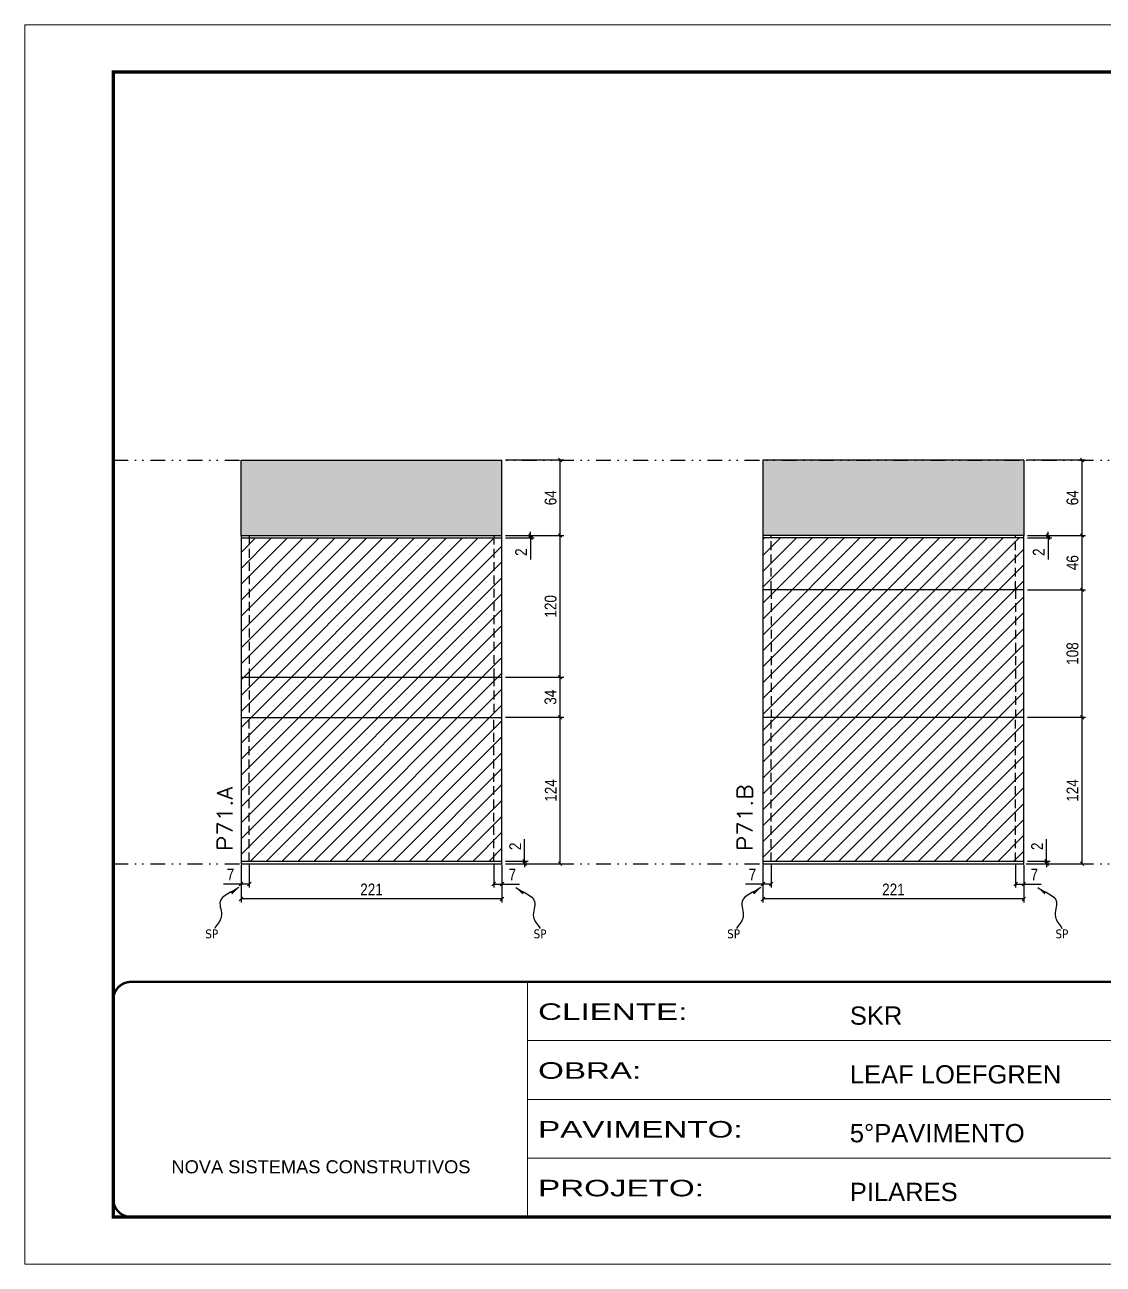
# Model space of a CAD drawing. Extents: x 14400 to 27878, y -21631 to 6985.
# Drawn here: x 14400 to 15313, y -10145 to -9095 of the extents above; entities that cross this region are included whole.
import ezdxf

# ---------------------------------------------------------------- set-up
doc = ezdxf.new("R2010")
doc.units = 0
for name, pattern in [('CONTINUO', [0]), ('DASHED', [0.75, 0.5, -0.25]), ('DIVIDE2', [0.625, 0.25, -0.125, 0, -0.125, 0, -0.125]), ('HIDDEN', [0.375, 0.25, -0.125])]:
    doc.linetypes.add(name, pattern=pattern)
for name, color, linetype in [('COTA', 241, 'Continuous'), ('Nível', 160, 'Continuous'), ('Painéis', 200, 'Continuous'), ('Sarrafo de Pressão', 42, 'HIDDEN'), ('texto', 7, 'Continuous')]:
    doc.layers.add(name, color=color, linetype=linetype)
for name, color, linetype, lineweight in [('Folhas', 255, 'Continuous', 9), ('Hachura', 251, 'Continuous', 9), ('SARRAFO DE PRESSAO', 251, 'DASHED', 9), ('Texto Seção', 7, 'Continuous', 15)]:
    doc.layers.add(name, color=color, linetype=linetype, lineweight=lineweight)
doc.styles.add('ARIAL', font='arial.ttf')
doc.styles.add('COTA TECNICA', font='techl___.ttf', dxfattribs={"height": 10})
doc.styles.add('COTA TECNICA-50', font='techl___.ttf', dxfattribs={"height": 10})
doc.styles.add('REGUA-120', font='ROMANS.shx', dxfattribs={"height": 15})
doc.styles.get("Standard").update_dxf_attribs({"font": 'arial.ttf'})
doc.styles.add('Tecnologia', font='')
doc.styles.get('Tecnologia').set_extended_font_data('Forgotten Futurist')
doc.dimstyles.new('COTA PAINEL-50', dxfattribs={"dimtxt": 10, "dimasz": 3, "dimexe": 3, "dimexo": 3, "dimgap": 3, "dimtad": 1, "dimdec": 1, "dimzin": 12, "dimdsep": 46, "dimtxsty": 'COTA TECNICA-50', "dimblk1": 'OBLIQUE', "dimblk2": 'OBLIQUE', "dimsah": 1, "dimcen": 0.9, "dimclrd": 4, "dimclre": 4, "dimclrt": 240, "dimadec": 1, "dimazin": 3, "dimtfac": 1, "dimtdec": 1, "dimtmove": 0, "dimatfit": 3, "dimfxl": 1, "dimtolj": 1, "dimtzin": 12, "dimarcsym": 0})
doc.dimstyles.new('PAINEL', dxfattribs={"dimtxt": 10, "dimasz": 3, "dimexe": 3, "dimexo": 3, "dimgap": 3, "dimtad": 1, "dimdec": 1, "dimzin": 12, "dimdsep": 46, "dimtxsty": 'COTA TECNICA', "dimblk1": 'OBLIQUE', "dimblk2": 'OBLIQUE', "dimsah": 1, "dimcen": 0.9, "dimclrd": 4, "dimclre": 4, "dimclrt": 240, "dimadec": 1, "dimazin": 3, "dimtfac": 1, "dimtdec": 1, "dimtmove": 0, "dimatfit": 3, "dimfxl": 1, "dimtolj": 1, "dimtzin": 12, "dimarcsym": 0})
doc.dimstyles.get("Standard").update_dxf_attribs({"dimtxt": 0.18, "dimasz": 0.18, "dimexe": 0.18, "dimexo": 0.0625, "dimgap": 0.09, "dimtad": 0, "dimtih": 1, "dimtoh": 1, "dimdec": 4, "dimzin": 0, "dimdsep": 46, "dimtxsty": 'Standard', "dimcen": 0.09, "dimadec": 0, "dimazin": 0, "dimtfac": 1, "dimtdec": 4, "dimtofl": 0, "dimtmove": 0, "dimatfit": 3, "dimfxl": 1, "dimtolj": 1, "dimtzin": 0, "dimarcsym": 0})

# ---------------------------------------------------------------- blocks, each defined once
blk = doc.blocks.new('9999999999')
at = {"color": 30, "linetype": 'CONTINUO'}
for p, q in [((98564.6, 34230.2), (98564.6, 34429.4)), ((98564.6, 34379.6), (99584, 34379.6)), ((98564.6, 34329.8), (99488, 34329.8)), ((98564.6, 34280), (99488, 34280))]:
    blk.add_line(p, q, dxfattribs=at)
at = {"color": 30, "linetype": 'CONTINUO', "const_width": 2}
blk.add_lwpolyline([(99584, 34230.2), (99584, 34414.4, 0.414214), (99569, 34429.4), (98229, 34429.4, 0.414214), (98214, 34414.4), (98214, 34245.2, 0.414214), (98229, 34230.2), (99584, 34230.2)], format="xyb", dxfattribs=at)
at = {"layer": 'Folhas'}
blk.add_lwpolyline([(98139, 34190.2), (99624, 34190.2), (99624, 35240.2), (98139, 35240.2)], close=True, dxfattribs=at)
at = {"layer": 'Folhas', "color": 30, "const_width": 3}
blk.add_lwpolyline([(98214, 34230.2), (99584, 34230.2), (99584, 35200.2), (98214, 35200.2)], close=True, dxfattribs=at)
at = {"color": 7, "linetype": 'Continuous', "ltscale": 5, "style": 'ARIAL'}
for s, height, p in [('SKR', 15.48, (98837.7, 34393.1)), ('LEAF LOEFGREN', 15.483, (98837.7, 34343.3)), ('5°PAVIMENTO', 15.483, (98837.7, 34293.5)), ('NOVA SISTEMAS CONSTRUTIVOS', 11.059, (98263.2, 34267.2)), ('PILARES', 15.48, (98837.7, 34243.7))]:
    blk.add_text(s, height=height, dxfattribs=at).set_placement(p)
at = {"layer": 'Folhas', "color": 7, "style": 'Tecnologia', "width": 1.5}
for s, p in [('CLIENTE:', (98573.7, 34397.2)), ('OBRA:', (98573.7, 34347.3)), ('PAVIMENTO:', (98573.7, 34297.5)), ('PROJETO:', (98573.7, 34247.7))]:
    blk.add_text(s, height=14, dxfattribs=at).set_placement(p)
blk = doc.blocks.new('_Oblique')
at = {"color": 0, "linetype": 'ByBlock', "lineweight": -2}
blk.add_line((-0.5, -0.5), (0.5, 0.5), dxfattribs=at)
blk = doc.blocks.new('*D1379')
at = {"layer": 'COTA', "color": 4, "lineweight": -2, "transparency": 16777216}
for p, q in [((14583.1, -9807), (14583.1, -9838.9)), ((14804.1, -9807), (14804.1, -9838.9)), ((14804.1, -9835.9), (14583.1, -9835.9))]:
    blk.add_line(p, q, dxfattribs=at)
at = {"layer": 'Defpoints', "color": 0, "transparency": 16777216}
for p in [(14583.1, -9804), (14804.1, -9804), (14583.1, -9835.9)]:
    blk.add_point(p, dxfattribs=at)
at = {"layer": 'COTA', "color": 4, "lineweight": -2, "transparency": 16777216, "xscale": 3, "yscale": 3, "zscale": 3, "rotation": 180}
blk.add_blockref('_Oblique', (14583.1, -9835.9), dxfattribs=at)
at = {"layer": 'COTA', "color": 4, "lineweight": -2, "transparency": 16777216, "xscale": 3, "yscale": 3, "zscale": 3}
blk.add_blockref('_Oblique', (14804.1, -9835.9), dxfattribs=at)
at = {"layer": 'COTA', "color": 240, "transparency": 16777216, "insert": (14693.6, -9827.9), "char_height": 10, "attachment_point": 5, "style": 'COTA TECNICA'}
blk.add_mtext('\\A1;221', dxfattribs=at)
blk = doc.blocks.new('*D1380')
at = {"layer": 'COTA', "color": 4, "lineweight": -2, "transparency": 16777216}
for p, q in [((14797.1, -9807), (14797.1, -9826.3)), ((14804.1, -9809), (14804.1, -9826.3)), ((14797.1, -9823.3), (14804.1, -9823.3)), ((14804.1, -9823.3), (14818.8, -9823.3))]:
    blk.add_line(p, q, dxfattribs=at)
at = {"layer": 'Defpoints', "color": 0, "transparency": 16777216}
for p in [(14797.1, -9804), (14804.1, -9806), (14804.1, -9823.3)]:
    blk.add_point(p, dxfattribs=at)
at = {"layer": 'COTA', "color": 4, "lineweight": -2, "transparency": 16777216, "xscale": 3, "yscale": 3, "zscale": 3, "rotation": 180}
blk.add_blockref('_Oblique', (14797.1, -9823.3), dxfattribs=at)
at = {"layer": 'COTA', "color": 4, "lineweight": -2, "transparency": 16777216, "xscale": 3, "yscale": 3, "zscale": 3}
blk.add_blockref('_Oblique', (14804.1, -9823.3), dxfattribs=at)
at = {"layer": 'COTA', "color": 240, "transparency": 16777216, "insert": (14812.9, -9815.2), "char_height": 10, "attachment_point": 5, "style": 'COTA TECNICA-50'}
blk.add_mtext('\\A1;7', dxfattribs=at)
blk = doc.blocks.new('*D1381')
at = {"layer": 'COTA', "color": 4, "lineweight": -2, "transparency": 16777216}
for p, q in [((14583.1, -9809), (14583.1, -9826.3)), ((14590.1, -9807), (14590.1, -9826.3)), ((14583.1, -9823.3), (14568.3, -9823.3)), ((14590.1, -9823.3), (14583.1, -9823.3))]:
    blk.add_line(p, q, dxfattribs=at)
at = {"layer": 'Defpoints', "color": 0, "transparency": 16777216}
for p in [(14583.1, -9806), (14590.1, -9804), (14583.1, -9823.3)]:
    blk.add_point(p, dxfattribs=at)
at = {"layer": 'COTA', "color": 4, "lineweight": -2, "transparency": 16777216, "xscale": 3, "yscale": 3, "zscale": 3, "rotation": 180}
blk.add_blockref('_Oblique', (14583.1, -9823.3), dxfattribs=at)
at = {"layer": 'COTA', "color": 4, "lineweight": -2, "transparency": 16777216, "xscale": 3, "yscale": 3, "zscale": 3}
blk.add_blockref('_Oblique', (14590.1, -9823.3), dxfattribs=at)
at = {"layer": 'COTA', "color": 240, "transparency": 16777216, "insert": (14574.2, -9815.2), "char_height": 10, "attachment_point": 5, "style": 'COTA TECNICA-50'}
blk.add_mtext('\\A1;7', dxfattribs=at)
blk = doc.blocks.new('*D1382')
at = {"layer": 'COTA', "color": 4, "lineweight": -2, "transparency": 16777216}
for p, q in [((14823.3, -9804), (14823.3, -9785.2)), ((14807.1, -9804), (14826.3, -9804)), ((14807.1, -9806), (14826.3, -9806)), ((14823.3, -9806), (14823.3, -9804)), ((14823.3, -9806), (14823.3, -9809))]:
    blk.add_line(p, q, dxfattribs=at)
at = {"layer": 'Defpoints', "color": 0, "transparency": 16777216}
for p in [(14804.1, -9804), (14804.1, -9806), (14823.3, -9806)]:
    blk.add_point(p, dxfattribs=at)
at = {"layer": 'COTA', "color": 4, "lineweight": -2, "transparency": 16777216, "xscale": 3, "yscale": 3, "zscale": 3}
for p, rotation in [((14823.3, -9804), 270), ((14823.3, -9806), 90)]:
    blk.add_blockref('_Oblique', p, dxfattribs=dict(at, rotation=rotation))
at = {"layer": 'COTA', "color": 240, "transparency": 16777216, "insert": (14815.3, -9791.3), "char_height": 10, "attachment_point": 5, "rotation": 90, "style": 'COTA TECNICA-50'}
blk.add_mtext('\\A1;2', dxfattribs=at)
blk = doc.blocks.new('*D1383')
at = {"layer": 'COTA', "color": 4, "linetype": 'ByBlock', "lineweight": -2, "transparency": 16777216}
for p, q in [((14807.1, -9682), (14856.4, -9682)), ((14853.4, -9806), (14853.4, -9682)), ((14807.1, -9806), (14856.4, -9806))]:
    blk.add_line(p, q, dxfattribs=at)
at = {"layer": 'Defpoints', "color": 0, "linetype": 'ByBlock', "transparency": 16777216}
for p in [(14804.1, -9682), (14853.4, -9682), (14804.1, -9806)]:
    blk.add_point(p, dxfattribs=at)
at = {"layer": 'COTA', "color": 4, "linetype": 'ByBlock', "lineweight": -2, "transparency": 16777216, "xscale": 3, "yscale": 3, "zscale": 3}
for p, rotation in [((14853.4, -9682), 90), ((14853.4, -9806), 270)]:
    blk.add_blockref('_Oblique', p, dxfattribs=dict(at, rotation=rotation))
at = {"layer": 'COTA', "color": 240, "linetype": 'ByBlock', "transparency": 16777216, "insert": (14845.4, -9744), "char_height": 10, "attachment_point": 5, "rotation": 90, "style": 'COTA TECNICA'}
blk.add_mtext('\\A1;124', dxfattribs=at)
blk = doc.blocks.new('*D1373')
at = {"layer": 'COTA', "color": 4, "lineweight": -2, "transparency": 16777216}
for p, q in [((15025.1, -9807), (15025.1, -9838.9)), ((15246.1, -9807), (15246.1, -9838.9)), ((15246.1, -9835.9), (15025.1, -9835.9))]:
    blk.add_line(p, q, dxfattribs=at)
at = {"layer": 'Defpoints', "color": 0, "transparency": 16777216}
for p in [(15025.1, -9804), (15246.1, -9804), (15025.1, -9835.9)]:
    blk.add_point(p, dxfattribs=at)
at = {"layer": 'COTA', "color": 4, "lineweight": -2, "transparency": 16777216, "xscale": 3, "yscale": 3, "zscale": 3, "rotation": 180}
blk.add_blockref('_Oblique', (15025.1, -9835.9), dxfattribs=at)
at = {"layer": 'COTA', "color": 4, "lineweight": -2, "transparency": 16777216, "xscale": 3, "yscale": 3, "zscale": 3}
blk.add_blockref('_Oblique', (15246.1, -9835.9), dxfattribs=at)
at = {"layer": 'COTA', "color": 240, "transparency": 16777216, "insert": (15135.6, -9827.9), "char_height": 10, "attachment_point": 5, "style": 'COTA TECNICA'}
blk.add_mtext('\\A1;221', dxfattribs=at)
blk = doc.blocks.new('*D1374')
at = {"layer": 'COTA', "color": 4, "lineweight": -2, "transparency": 16777216}
for p, q in [((15239.1, -9807), (15239.1, -9826.3)), ((15246.1, -9809), (15246.1, -9826.3)), ((15239.1, -9823.3), (15246.1, -9823.3)), ((15246.1, -9823.3), (15260.8, -9823.3))]:
    blk.add_line(p, q, dxfattribs=at)
at = {"layer": 'Defpoints', "color": 0, "transparency": 16777216}
for p in [(15239.1, -9804), (15246.1, -9806), (15246.1, -9823.3)]:
    blk.add_point(p, dxfattribs=at)
at = {"layer": 'COTA', "color": 4, "lineweight": -2, "transparency": 16777216, "xscale": 3, "yscale": 3, "zscale": 3, "rotation": 180}
blk.add_blockref('_Oblique', (15239.1, -9823.3), dxfattribs=at)
at = {"layer": 'COTA', "color": 4, "lineweight": -2, "transparency": 16777216, "xscale": 3, "yscale": 3, "zscale": 3}
blk.add_blockref('_Oblique', (15246.1, -9823.3), dxfattribs=at)
at = {"layer": 'COTA', "color": 240, "transparency": 16777216, "insert": (15254.9, -9815.2), "char_height": 10, "attachment_point": 5, "style": 'COTA TECNICA-50'}
blk.add_mtext('\\A1;7', dxfattribs=at)
blk = doc.blocks.new('*D1375')
at = {"layer": 'COTA', "color": 4, "lineweight": -2, "transparency": 16777216}
for p, q in [((15025.1, -9809), (15025.1, -9826.3)), ((15032.1, -9807), (15032.1, -9826.3)), ((15025.1, -9823.3), (15010.3, -9823.3)), ((15032.1, -9823.3), (15025.1, -9823.3))]:
    blk.add_line(p, q, dxfattribs=at)
at = {"layer": 'Defpoints', "color": 0, "transparency": 16777216}
for p in [(15025.1, -9806), (15032.1, -9804), (15025.1, -9823.3)]:
    blk.add_point(p, dxfattribs=at)
at = {"layer": 'COTA', "color": 4, "lineweight": -2, "transparency": 16777216, "xscale": 3, "yscale": 3, "zscale": 3, "rotation": 180}
blk.add_blockref('_Oblique', (15025.1, -9823.3), dxfattribs=at)
at = {"layer": 'COTA', "color": 4, "lineweight": -2, "transparency": 16777216, "xscale": 3, "yscale": 3, "zscale": 3}
blk.add_blockref('_Oblique', (15032.1, -9823.3), dxfattribs=at)
at = {"layer": 'COTA', "color": 240, "transparency": 16777216, "insert": (15016.2, -9815.2), "char_height": 10, "attachment_point": 5, "style": 'COTA TECNICA-50'}
blk.add_mtext('\\A1;7', dxfattribs=at)
blk = doc.blocks.new('*D1376')
at = {"layer": 'COTA', "color": 4, "lineweight": -2, "transparency": 16777216}
for p, q in [((15265.3, -9804), (15265.3, -9785.2)), ((15249.1, -9804), (15268.3, -9804)), ((15249.1, -9806), (15268.3, -9806)), ((15265.3, -9806), (15265.3, -9804)), ((15265.3, -9806), (15265.3, -9809))]:
    blk.add_line(p, q, dxfattribs=at)
at = {"layer": 'Defpoints', "color": 0, "transparency": 16777216}
for p in [(15246.1, -9804), (15246.1, -9806), (15265.3, -9806)]:
    blk.add_point(p, dxfattribs=at)
at = {"layer": 'COTA', "color": 4, "lineweight": -2, "transparency": 16777216, "xscale": 3, "yscale": 3, "zscale": 3}
for p, rotation in [((15265.3, -9804), 270), ((15265.3, -9806), 90)]:
    blk.add_blockref('_Oblique', p, dxfattribs=dict(at, rotation=rotation))
at = {"layer": 'COTA', "color": 240, "transparency": 16777216, "insert": (15257.3, -9791.3), "char_height": 10, "attachment_point": 5, "rotation": 90, "style": 'COTA TECNICA-50'}
blk.add_mtext('\\A1;2', dxfattribs=at)
blk = doc.blocks.new('*D1377')
at = {"layer": 'COTA', "color": 4, "linetype": 'ByBlock', "lineweight": -2, "transparency": 16777216}
for p, q in [((15249.1, -9682), (15298.4, -9682)), ((15295.4, -9806), (15295.4, -9682)), ((15249.1, -9806), (15298.4, -9806))]:
    blk.add_line(p, q, dxfattribs=at)
at = {"layer": 'Defpoints', "color": 0, "linetype": 'ByBlock', "transparency": 16777216}
for p in [(15246.1, -9682), (15295.4, -9682), (15246.1, -9806)]:
    blk.add_point(p, dxfattribs=at)
at = {"layer": 'COTA', "color": 4, "linetype": 'ByBlock', "lineweight": -2, "transparency": 16777216, "xscale": 3, "yscale": 3, "zscale": 3}
for p, rotation in [((15295.4, -9682), 90), ((15295.4, -9806), 270)]:
    blk.add_blockref('_Oblique', p, dxfattribs=dict(at, rotation=rotation))
at = {"layer": 'COTA', "color": 240, "linetype": 'ByBlock', "transparency": 16777216, "insert": (15287.3, -9744), "char_height": 10, "attachment_point": 5, "rotation": 90, "style": 'COTA TECNICA'}
blk.add_mtext('\\A1;124', dxfattribs=at)
blk = doc.blocks.new('*D1378')
at = {"layer": 'COTA', "color": 4, "lineweight": -2, "transparency": 16777216}
for p, q in [((15249.1, -9464), (15298.4, -9464)), ((15295.4, -9528), (15295.4, -9464)), ((15249.1, -9528), (15298.4, -9528))]:
    blk.add_line(p, q, dxfattribs=at)
at = {"layer": 'Defpoints', "color": 0, "transparency": 16777216}
for p in [(15246.1, -9464), (15295.4, -9464), (15246.1, -9528)]:
    blk.add_point(p, dxfattribs=at)
at = {"layer": 'COTA', "color": 4, "lineweight": -2, "transparency": 16777216, "xscale": 3, "yscale": 3, "zscale": 3}
for p, rotation in [((15295.4, -9464), 90), ((15295.4, -9528), 270)]:
    blk.add_blockref('_Oblique', p, dxfattribs=dict(at, rotation=rotation))
at = {"layer": 'COTA', "color": 240, "transparency": 16777216, "insert": (15287.3, -9496), "char_height": 10, "attachment_point": 5, "rotation": 90, "style": 'COTA TECNICA'}
blk.add_mtext('\\A1;64', dxfattribs=at)
blk = doc.blocks.new('*D1609')
at = {"layer": 'COTA', "color": 4, "lineweight": -2, "transparency": 16777216}
for p, q in [((14807.1, -9648), (14856.4, -9648)), ((14853.4, -9682), (14853.4, -9648)), ((14807.1, -9682), (14856.4, -9682))]:
    blk.add_line(p, q, dxfattribs=at)
at = {"layer": 'Defpoints', "color": 0, "transparency": 16777216}
for p in [(14804.1, -9648), (14853.4, -9648), (14804.1, -9682)]:
    blk.add_point(p, dxfattribs=at)
at = {"layer": 'COTA', "color": 4, "lineweight": -2, "transparency": 16777216, "xscale": 3, "yscale": 3, "zscale": 3}
for p, rotation in [((14853.4, -9648), 90), ((14853.4, -9682), 270)]:
    blk.add_blockref('_Oblique', p, dxfattribs=dict(at, rotation=rotation))
at = {"layer": 'COTA', "color": 240, "transparency": 16777216, "insert": (14845.2, -9665), "char_height": 10, "attachment_point": 5, "rotation": 90, "style": 'COTA TECNICA'}
blk.add_mtext('\\A1;34', dxfattribs=at)
blk = doc.blocks.new('*D1610')
at = {"layer": 'COTA', "color": 4, "lineweight": -2, "transparency": 16777216}
for p, q in [((15249.1, -9574), (15298.4, -9574)), ((15295.4, -9682), (15295.4, -9574)), ((15249.1, -9682), (15298.4, -9682))]:
    blk.add_line(p, q, dxfattribs=at)
at = {"layer": 'Defpoints', "color": 0, "transparency": 16777216}
for p in [(15246.1, -9574), (15295.4, -9574), (15246.1, -9682)]:
    blk.add_point(p, dxfattribs=at)
at = {"layer": 'COTA', "color": 4, "lineweight": -2, "transparency": 16777216, "xscale": 3, "yscale": 3, "zscale": 3}
for p, rotation in [((15295.4, -9574), 90), ((15295.4, -9682), 270)]:
    blk.add_blockref('_Oblique', p, dxfattribs=dict(at, rotation=rotation))
at = {"layer": 'COTA', "color": 240, "transparency": 16777216, "insert": (15287.3, -9628), "char_height": 10, "attachment_point": 5, "rotation": 90, "style": 'COTA TECNICA'}
blk.add_mtext('\\A1;108', dxfattribs=at)
blk = doc.blocks.new('*D1891')
at = {"layer": 'COTA', "color": 4, "lineweight": -2, "transparency": 16777216}
for p, q in [((15249.1, -9528), (15298.4, -9528)), ((15295.4, -9574), (15295.4, -9528)), ((15249.1, -9574), (15298.4, -9574))]:
    blk.add_line(p, q, dxfattribs=at)
at = {"layer": 'Defpoints', "color": 0, "transparency": 16777216}
for p in [(15246.1, -9528), (15295.4, -9528), (15246.1, -9574)]:
    blk.add_point(p, dxfattribs=at)
at = {"layer": 'COTA', "color": 4, "lineweight": -2, "transparency": 16777216, "xscale": 3, "yscale": 3, "zscale": 3}
for p, rotation in [((15295.4, -9528), 90), ((15295.4, -9574), 270)]:
    blk.add_blockref('_Oblique', p, dxfattribs=dict(at, rotation=rotation))
at = {"layer": 'COTA', "color": 240, "transparency": 16777216, "insert": (15287.3, -9551), "char_height": 10, "attachment_point": 5, "rotation": 90, "style": 'COTA TECNICA'}
blk.add_mtext('\\A1;46', dxfattribs=at)
blk = doc.blocks.new('*D1892')
at = {"layer": 'COTA', "color": 4, "lineweight": -2, "transparency": 16777216}
for p, q in [((14807.1, -9528), (14856.4, -9528)), ((14853.4, -9648), (14853.4, -9528)), ((14807.1, -9648), (14856.4, -9648))]:
    blk.add_line(p, q, dxfattribs=at)
at = {"layer": 'Defpoints', "color": 0, "transparency": 16777216}
for p in [(14804.1, -9528), (14853.4, -9528), (14804.1, -9648)]:
    blk.add_point(p, dxfattribs=at)
at = {"layer": 'COTA', "color": 4, "lineweight": -2, "transparency": 16777216, "xscale": 3, "yscale": 3, "zscale": 3}
for p, rotation in [((14853.4, -9528), 90), ((14853.4, -9648), 270)]:
    blk.add_blockref('_Oblique', p, dxfattribs=dict(at, rotation=rotation))
at = {"layer": 'COTA', "color": 240, "transparency": 16777216, "insert": (14845.3, -9588), "char_height": 10, "attachment_point": 5, "rotation": 90, "style": 'COTA TECNICA'}
blk.add_mtext('\\A1;120', dxfattribs=at)
blk = doc.blocks.new('*D1950')
at = {"layer": 'COTA', "color": 4, "lineweight": -2, "transparency": 16777216}
for p, q in [((14807.1, -9528), (14831.3, -9528)), ((14807.1, -9530), (14831.3, -9530)), ((14828.3, -9528), (14828.3, -9525)), ((14828.3, -9528), (14828.3, -9530)), ((14828.3, -9530), (14828.3, -9548.2))]:
    blk.add_line(p, q, dxfattribs=at)
at = {"layer": 'Defpoints', "color": 0, "transparency": 16777216}
for p in [(14804.1, -9528), (14804.1, -9530), (14828.3, -9530)]:
    blk.add_point(p, dxfattribs=at)
at = {"layer": 'COTA', "color": 4, "lineweight": -2, "transparency": 16777216, "xscale": 3, "yscale": 3, "zscale": 3}
for p, rotation in [((14828.3, -9528), 270), ((14828.3, -9530), 90)]:
    blk.add_blockref('_Oblique', p, dxfattribs=dict(at, rotation=rotation))
at = {"layer": 'COTA', "color": 240, "transparency": 16777216, "insert": (14820.3, -9542.1), "char_height": 10, "attachment_point": 5, "rotation": 90, "style": 'COTA TECNICA'}
blk.add_mtext('\\A1;2', dxfattribs=at)
blk = doc.blocks.new('*D1951')
at = {"layer": 'COTA', "color": 4, "lineweight": -2, "transparency": 16777216}
for p, q in [((15249.1, -9528), (15269.7, -9528)), ((15249.1, -9530), (15269.7, -9530)), ((15266.7, -9528), (15266.7, -9525)), ((15266.7, -9528), (15266.7, -9530)), ((15266.7, -9530), (15266.7, -9548.2))]:
    blk.add_line(p, q, dxfattribs=at)
at = {"layer": 'Defpoints', "color": 0, "transparency": 16777216}
for p in [(15246.1, -9528), (15246.1, -9530), (15266.7, -9530)]:
    blk.add_point(p, dxfattribs=at)
at = {"layer": 'COTA', "color": 4, "lineweight": -2, "transparency": 16777216, "xscale": 3, "yscale": 3, "zscale": 3}
for p, rotation in [((15266.7, -9528), 270), ((15266.7, -9530), 90)]:
    blk.add_blockref('_Oblique', p, dxfattribs=dict(at, rotation=rotation))
at = {"layer": 'COTA', "color": 240, "transparency": 16777216, "insert": (15258.7, -9542.1), "char_height": 10, "attachment_point": 5, "rotation": 90, "style": 'COTA TECNICA'}
blk.add_mtext('\\A1;2', dxfattribs=at)
blk = doc.blocks.new('*D2100')
at = {"layer": 'COTA', "color": 4, "lineweight": -2, "transparency": 16777216}
for p, q in [((14807.1, -9464), (14856.4, -9464)), ((14853.4, -9528), (14853.4, -9464)), ((14807.1, -9528), (14856.4, -9528))]:
    blk.add_line(p, q, dxfattribs=at)
at = {"layer": 'Defpoints', "color": 0, "transparency": 16777216}
for p in [(14804.1, -9464), (14853.4, -9464), (14804.1, -9528)]:
    blk.add_point(p, dxfattribs=at)
at = {"layer": 'COTA', "color": 4, "lineweight": -2, "transparency": 16777216, "xscale": 3, "yscale": 3, "zscale": 3}
for p, rotation in [((14853.4, -9464), 90), ((14853.4, -9528), 270)]:
    blk.add_blockref('_Oblique', p, dxfattribs=dict(at, rotation=rotation))
at = {"layer": 'COTA', "color": 240, "transparency": 16777216, "insert": (14845.3, -9496), "char_height": 10, "attachment_point": 5, "rotation": 90, "style": 'COTA TECNICA'}
blk.add_mtext('\\A1;64', dxfattribs=at)

msp = doc.modelspace()

# ---------------------------------------------------------------- hatches: boundary and pattern name
at = {"layer": 'COTA'}
h = msp.add_hatch(dxfattribs=at)
h.set_pattern_fill('AR-CONC', color=256, scale=0.03)
h.set_pattern_definition([(50, (-441.9743, 2), (5.4655401, -0.4781726), [0.5715, -6.2865]), (355, (-441.9743, 2), (-1.0573026, 5.7317054), [0.4572, -5.0292175]), (100.451445, (-441.519, 1.96), (4.4082374, 5.2535326), [0.4857003, -5.3427073]), (46.1842, (-441.974, 3.524), (8.1323712, -1.2612698), [0.85725, -9.42975]), (96.63556, (-441.297, 3.419), (7.122124, 7.4227837), [0.7285507, -8.0140682]), (351.18415, (-441.974, 3.524), (7.122124, 7.4227837), [0.685799, -7.543792]), (21, (-441.2123, 3.143), (4.5484317, -3.067956), [0.5715, -6.2865]), (326, (-441.2123, 3.143), (1.8540609, 5.525639), [0.4572, -5.0292]), (71.451445, (-440.8333, 2.8873), (6.4024926, 2.457683), [0.4857003, -5.3426981]), (37.5, (-441.9743, 2), (0.0926581, 2.53665117), [0, -4.96824, 0, -5.1054, 0, -5.04825]), (7.5, (-441.9743, 2), (2.00458988, 3.00541724), [0, -2.91084, 0, -4.85394, 0, -1.92405]), (327.5, (-443.6736, 2), (4.06771786, -0.17186232), [0, -1.905, 0, -5.9436, 0, -7.8867]), (317.5, (-444.4356, 2), (4.44387544, 0.7627947), [0, -2.4765, 0, -3.94716, 0, -5.6007])])
h.paths.add_polyline_path([(14804.08, -9528.04), (14804.08, -9464.04), (14583.08, -9464.04), (14583.08, -9528.04)])
h = msp.add_hatch(dxfattribs=at)
h.set_pattern_fill('AR-CONC', color=256, scale=0.03)
h.set_pattern_definition([(50, (0, 2), (5.4655401, -0.4781726), [0.5715, -6.2865]), (355, (0, 2), (-1.0573026, 5.7317054), [0.4572, -5.0292175]), (100.451445, (0.4555, 1.96), (4.4082374, 5.2535326), [0.4857003, -5.3427073]), (46.1842, (0, 3.524), (8.1323712, -1.2612698), [0.85725, -9.42975]), (96.63556, (0.678, 3.419), (7.122124, 7.4227837), [0.7285507, -8.0140682]), (351.18415, (0, 3.524), (7.122124, 7.4227837), [0.685799, -7.543792]), (21, (0.762, 3.143), (4.5484317, -3.067956), [0.5715, -6.2865]), (326, (0.762, 3.143), (1.8540609, 5.525639), [0.4572, -5.0292]), (71.451445, (1.141, 2.8873), (6.4024926, 2.457683), [0.4857003, -5.3426981]), (37.5, (0, 2), (0.0926581, 2.53665117), [0, -4.96824, 0, -5.1054, 0, -5.04825]), (7.5, (0, 2), (2.00458988, 3.00541724), [0, -2.91084, 0, -4.85394, 0, -1.92405]), (327.5, (-1.6993, 2), (4.06771786, -0.17186232), [0, -1.905, 0, -5.9436, 0, -7.8867]), (317.5, (-2.4613, 2), (4.44387544, 0.7627947), [0, -2.4765, 0, -3.94716, 0, -5.6007])])
h.paths.add_polyline_path([(15246.05, -9528.04), (15246.05, -9464.04), (15025.05, -9464.04), (15025.05, -9528.04)])
at = {"layer": 'Hachura', "linetype": 'ByBlock'}
h = msp.add_hatch(dxfattribs=at)
h.set_pattern_fill('ANSI31', color=256, scale=3)
h.paths.add_polyline_path([(14804.08, -9530.04), (14583.08, -9530.04), (14583.08, -9648.04), (14804.08, -9648.04)])
h.paths.add_polyline_path([(14804.08, -9648.04), (14583.08, -9648.04), (14583.08, -9682.04), (14804.08, -9682.04)])
h.paths.add_polyline_path([(14804.08, -9682.04), (14583.08, -9682.04), (14583.08, -9804.04), (14804.08, -9804.04)])
h.paths.add_polyline_path([(15246.05, -9682.04), (15025.05, -9682.04), (15025.05, -9804.04), (15246.05, -9804.04)])
h.paths.add_polyline_path([(15246.05, -9574.04), (15025.05, -9574.04), (15025.05, -9682.04), (15246.05, -9682.04)])
h.paths.add_polyline_path([(15246.05, -9530.04), (15025.05, -9530.04), (15025.05, -9574.04), (15246.05, -9574.04)])
h.paths.add_polyline_path([(15466.71, -9528.04), (15441.71, -9528.04), (15441.71, -9686.04), (15466.71, -9686.04)])
h.paths.add_polyline_path([(15466.71, -9686.04), (15441.71, -9686.04), (15441.71, -9804.04), (15466.71, -9804.04)])
h.paths.add_polyline_path([(15687.98, -9686.04), (15662.98, -9686.04), (15662.98, -9804.04), (15687.98, -9804.04)])
h.paths.add_polyline_path([(15687.98, -9528.04), (15662.98, -9528.04), (15662.98, -9686.04), (15687.98, -9686.04)])

# ---------------------------------------------------------------- linework, layer by layer
at = {"layer": 'COTA'}
for p, q in [((14583.08, -9528.04), (14583.08, -9464.04)), ((14583.08, -9464.04), (14804.08, -9464.04)), ((14804.08, -9528.04), (14804.08, -9464.04)), ((15246.05, -9464.04), (15025.05, -9464.04)), ((15025.05, -9464.04), (15025.05, -9528.04)), ((15246.05, -9464.04), (15246.05, -9528.04))]:
    msp.add_line(p, q, dxfattribs=at)
at = {"layer": 'Nível', "color": 4, "linetype": 'DIVIDE2', "ltscale": 50}
for p, q in [((14474.97, -9464.04), (15844.97, -9464.04)), ((14474.97, -9806.04), (15844.97, -9806.04))]:
    msp.add_line(p, q, dxfattribs=at)
at = {"layer": 'Painéis'}
for p, q in [((14583.08, -9528.04), (14583.08, -9806.04)), ((14583.08, -9528.04), (14804.08, -9528.04)), ((14583.08, -9530.04), (14804.08, -9530.04)), ((14804.08, -9806.04), (14804.08, -9528.04)), ((15025.05, -9528.04), (15025.05, -9806.04)), ((15246.05, -9528.04), (15025.05, -9528.04)), ((15246.05, -9530.04), (15025.05, -9530.04)), ((15246.05, -9806.04), (15246.05, -9528.04)), ((15246.05, -9574.04), (15025.05, -9574.04)), ((14583.08, -9648.04), (14804.08, -9648.04)), ((14583.08, -9682.04), (14804.08, -9682.04)), ((15246.05, -9682.04), (15025.05, -9682.04)), ((14583.08, -9806.04), (14804.08, -9806.04)), ((15025.05, -9806.04), (15246.05, -9806.04))]:
    msp.add_line(p, q, dxfattribs=at)
for points in [[(14804.08, -9804.04), (14583.08, -9804.04), (14583.08, -9806.04), (14804.08, -9806.04)], [(15246.05, -9804.04), (15025.05, -9804.04), (15025.05, -9806.04), (15246.05, -9806.04)]]:
    msp.add_lwpolyline(points, close=True, dxfattribs=at)
at = {"layer": 'Sarrafo de Pressão', "ltscale": 30}
for p, q in [((14590.08, -9528.04), (14590.08, -9648.04)), ((14797.08, -9528.04), (14797.08, -9648.04)), ((15032.05, -9574.04), (15032.05, -9528.04)), ((15239.05, -9574.04), (15239.05, -9528.04)), ((15032.05, -9574.04), (15032.05, -9682.04)), ((15239.05, -9574.04), (15239.05, -9682.04)), ((14590.08, -9648.04), (14590.08, -9682.04)), ((14797.08, -9648.04), (14797.08, -9682.04)), ((14590.08, -9804.04), (14590.08, -9682.04)), ((14797.08, -9804.04), (14797.08, -9682.04)), ((15032.05, -9804.04), (15032.05, -9682.04)), ((15239.05, -9804.04), (15239.05, -9682.04))]:
    msp.add_line(p, q, dxfattribs=at)

# ---------------------------------------------------------------- block references
at = {"layer": 'SARRAFO DE PRESSAO', "color": 6, "linetype": 'ByBlock'}
msp.add_blockref('9999999999', (-83739.01, -44335.53), dxfattribs=at)

# ---------------------------------------------------------------- texts
at = {"layer": 'texto', "color": 0, "char_height": 7.5, "attachment_point": 5}
for insert in [(14558.3, -9865.53), (14836.32, -9865.53), (15000.27, -9865.53), (15278.3, -9865.53)]:
    msp.add_mtext('{\\fTahoma|b0|i0|c0|p34;\\C4;SP}', dxfattribs=dict(at, insert=insert))
at = {"layer": 'Texto Seção', "style": 'REGUA-120', "width": 1.1}
for s, p in [('P71.A', (14575.83, -9795.28)), ('P71.B', (15016.31, -9795.28))]:
    msp.add_text(s, height=13, rotation=90, dxfattribs=at).set_placement(p)

# ---------------------------------------------------------------- dimensions: what is measured, and where the dimension line sits
at = {"layer": 'COTA'}
for base, p1, p2, angle, dimstyle, picture, middle in [((14853.44, -9464.04), (14804.08, -9528.04), (14804.08, -9464.04), 90, 'PAINEL', '*D2100', (14845.34, -9496.04)), ((15295.42, -9464.04), (15246.05, -9528.04), (15246.05, -9464.04), 90, 'PAINEL', '*D1378', (15287.32, -9496.04)), ((14828.28, -9530.04), (14804.08, -9528.04), (14804.08, -9530.04), 90, 'PAINEL', '*D1950', (14820.28, -9542.1)), ((14853.44, -9528.04), (14804.08, -9648.04), (14804.08, -9528.04), 90, 'PAINEL', '*D1892', (14845.34, -9588.04)), ((15266.73, -9530.04), (15246.05, -9528.04), (15246.05, -9530.04), 90, 'PAINEL', '*D1951', (15258.73, -9542.1)), ((15295.42, -9528.04), (15246.05, -9574.04), (15246.05, -9528.04), 90, 'PAINEL', '*D1891', (15287.32, -9551.04)), ((15295.42, -9574.04), (15246.05, -9682.04), (15246.05, -9574.04), 90, 'PAINEL', '*D1610', (15287.29, -9628.04)), ((14853.44, -9648.04), (14804.08, -9682.04), (14804.08, -9648.04), 90, 'PAINEL', '*D1609', (14845.22, -9665.04)), ((14583.08, -9823.28), (14590.08, -9804.04), (14583.08, -9806.04), 180, 'COTA PAINEL-50', '*D1381', (14574.21, -9815.21)), ((15025.05, -9823.28), (15032.05, -9804.04), (15025.05, -9806.04), 180, 'COTA PAINEL-50', '*D1375', (15016.18, -9815.21))]:
    dim = msp.add_linear_dim(base=base, p1=p1, p2=p2, angle=angle, dimstyle=dimstyle, dxfattribs=at)
    dim.commit()
    dim.dimension.update_dxf_attribs({"geometry": picture, "text_midpoint": middle})
at = {"layer": 'COTA', "linetype": 'ByBlock'}
for p1, p2, picture, middle in [((14804.08, -9806.04), (14804.08, -9682.04), '*D1383', (14845.37, -9744.04)), ((15246.05, -9806.04), (15246.05, -9682.04), '*D1377', (15287.34, -9744.04))]:
    dim = msp.add_aligned_dim(p1=p1, p2=p2, distance=-49.37, dimstyle='PAINEL', dxfattribs=at)
    dim.commit()
    dim.dimension.update_dxf_attribs({"geometry": picture, "text_midpoint": middle})
at = {"layer": 'COTA'}
for base, p1, p2, picture, middle in [((14823.33, -9806.04), (14804.08, -9804.04), (14804.08, -9806.04), '*D1382', (14823.33, -9791.29)), ((15265.31, -9806.04), (15246.05, -9804.04), (15246.05, -9806.04), '*D1376', (15265.31, -9791.29))]:
    dim = msp.add_linear_dim(base=base, p1=p1, p2=p2, angle=90, dimstyle='COTA PAINEL-50', dxfattribs=at)
    dim.commit()
    dim.dimension.update_dxf_attribs({"geometry": picture, "text_midpoint": middle, "dimtype": 160})
for base, p1, p2, picture, middle in [((14583.08, -9835.94), (14804.08, -9804.04), (14583.08, -9804.04), '*D1379', (14693.58, -9827.88)), ((15025.05, -9835.94), (15246.05, -9804.04), (15025.05, -9804.04), '*D1373', (15135.55, -9827.88))]:
    dim = msp.add_linear_dim(base=base, p1=p1, p2=p2, angle=180, dimstyle='PAINEL', override={"dimarcsym": 2}, dxfattribs=at)
    dim.commit()
    dim.dimension.update_dxf_attribs({"geometry": picture, "text_midpoint": middle})
for base, p1, p2, picture, middle in [((14804.08, -9823.28), (14797.08, -9804.04), (14804.08, -9806.04), '*D1380', (14812.94, -9815.21)), ((15246.05, -9823.28), (15239.05, -9804.04), (15246.05, -9806.04), '*D1374', (15254.92, -9815.21))]:
    dim = msp.add_linear_dim(base=base, p1=p1, p2=p2, dimstyle='COTA PAINEL-50', dxfattribs=at)
    dim.commit()
    dim.dimension.update_dxf_attribs({"geometry": picture, "text_midpoint": middle})

# ---------------------------------------------------------------- leaders
at = {"layer": 'COTA', "path_type": 1}
for points in [[(14581.25, -9826.22), (14565.46, -9838.06), (14566.39, -9851.06), (14560.83, -9860.85)], [(14815.9, -9826.22), (14831.69, -9838.06), (14830.76, -9851.06), (14836.32, -9860.85)], [(15023.22, -9826.22), (15007.44, -9838.06), (15008.36, -9851.06), (15002.81, -9860.85)], [(15257.88, -9826.22), (15273.66, -9838.06), (15272.74, -9851.06), (15278.29, -9860.85)]]:
    msp.add_leader(points, dimstyle='Standard', override={"dimasz": 8}, dxfattribs=at)

doc.saveas('drawing.dxf')
